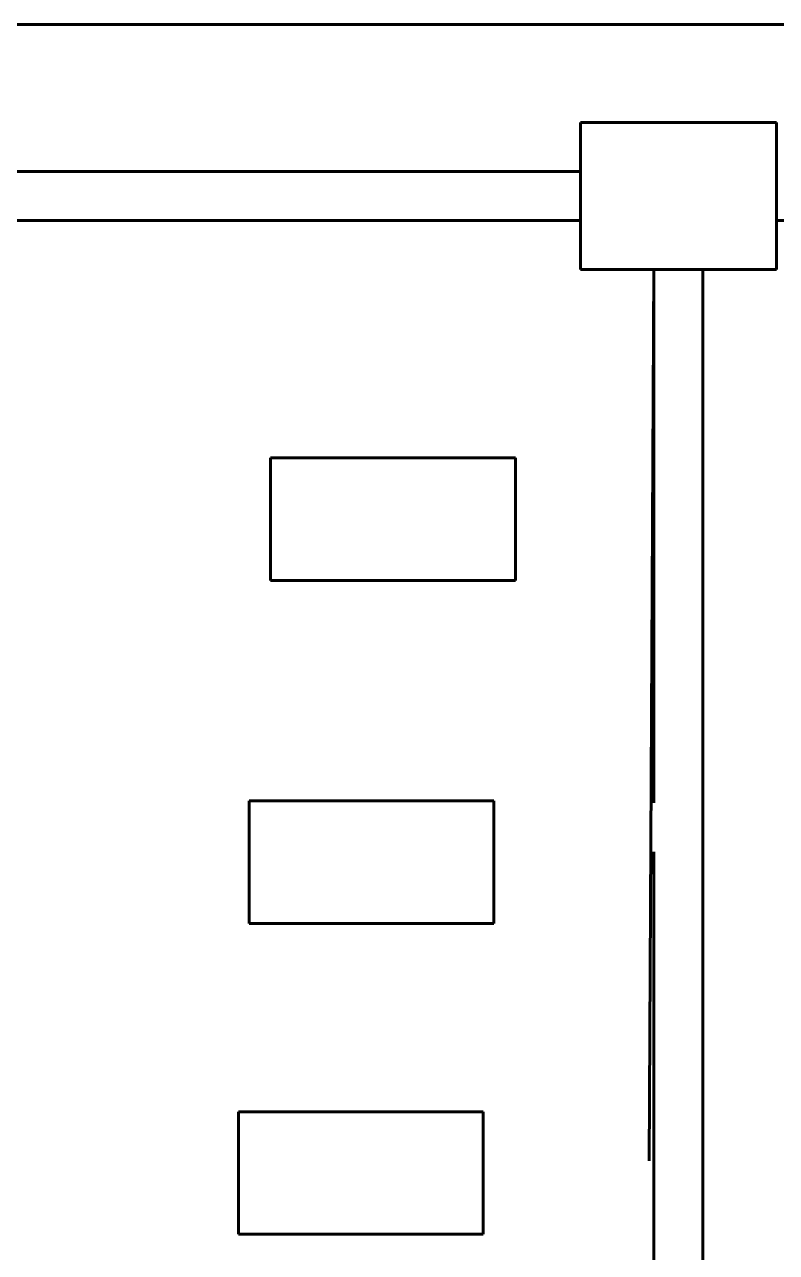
# Model space of a CAD drawing. Extents: x 0 to 297, y 0 to 292.
# Drawn here: x 92.97 to 100.64, y 101.99 to 114.52 of the extents above; entities that cross this region are included whole.
import ezdxf

# ---------------------------------------------------------------- set-up
doc = ezdxf.new("R2010")
doc.units = 0
doc.header["$MEASUREMENT"] = 0
doc.linetypes.add('K5LT_BASIC', pattern=[0])
doc.layers.add('Системный слой', color=7, linetype='Continuous')

# ---------------------------------------------------------------- blocks, each defined once
blk = doc.blocks.new('*U')
at = {"layer": 'Системный слой', "linetype": 'K5LT_BASIC', "lineweight": 60}
for p, q in [((100.642, 113.519), (98.642, 113.519)), ((98.642, 113.519), (98.642, 112.019)), ((100.642, 112.019), (100.642, 113.519)), ((98.642, 112.019), (100.642, 112.019)), ((97.978, 110.098), (95.478, 110.098)), ((95.478, 110.098), (95.478, 108.848)), ((97.978, 108.848), (97.978, 110.098)), ((95.478, 108.848), (97.978, 108.848)), ((97.759, 106.598), (95.259, 106.598)), ((95.259, 106.598), (95.259, 105.348)), ((97.759, 105.348), (97.759, 106.598)), ((95.259, 105.348), (97.759, 105.348)), ((97.65, 103.426), (95.15, 103.426)), ((95.15, 103.426), (95.15, 102.176)), ((97.65, 102.176), (97.65, 103.426)), ((95.15, 102.176), (97.65, 102.176))]:
    blk.add_line(p, q, dxfattribs=at)

msp = doc.modelspace()

# ---------------------------------------------------------------- linework, layer by layer
at = {"layer": 'Системный слой', "linetype": 'K5LT_BASIC', "lineweight": 60}
for p, q in [((114.642, 114.519), (69.142, 114.519)), ((100.642, 113.519), (98.642, 113.519)), ((98.642, 112.019), (98.642, 113.519)), ((98.642, 113.519), (98.642, 112.019)), ((98.642, 113.519), (100.642, 113.519)), ((100.642, 113.519), (100.642, 112.019)), ((100.642, 113.519), (100.642, 112.019)), ((92.642, 113.019), (98.642, 113.019)), ((98.642, 112.519), (92.642, 112.519)), ((106.642, 112.519), (100.642, 112.519)), ((100.642, 112.019), (98.642, 112.019)), ((98.642, 112.019), (100.642, 112.019)), ((98.642, 112.019), (100.642, 112.019)), ((99.892, 112.019), (99.142, 112.019)), ((99.391, 112.019), (99.342, 102.926)), ((99.391, 112.019), (99.391, 106.578)), ((99.892, 112.019), (99.892, 100.519)), ((100.142, 112.019), (100.642, 112.019)), ((99.391, 106.078), (99.391, 100.519))]:
    msp.add_line(p, q, dxfattribs=at)

# ---------------------------------------------------------------- block references
at = {"layer": 'Системный слой'}
msp.add_blockref('*U', (0, 0), dxfattribs=at)
msp.add_blockref('*U', (0, 0), dxfattribs=at)
msp.add_blockref('*U', (0, 0), dxfattribs=at)
msp.add_blockref('*U', (0, 0), dxfattribs=at)
msp.add_blockref('*U', (0, 0), dxfattribs=at)
msp.add_blockref('*U', (0, 0), dxfattribs=at)
msp.add_blockref('*U', (0, 0), dxfattribs=at)
msp.add_blockref('*U', (0, 0), dxfattribs=at)
msp.add_blockref('*U', (0, 0), dxfattribs=at)
msp.add_blockref('*U', (0, 0), dxfattribs=at)
msp.add_blockref('*U', (0, 0), dxfattribs=at)
msp.add_blockref('*U', (0, 0), dxfattribs=at)
msp.add_blockref('*U', (0, 0), dxfattribs=at)
msp.add_blockref('*U', (0, 0), dxfattribs=at)
msp.add_blockref('*U', (0, 0), dxfattribs=at)
msp.add_blockref('*U', (0, 0), dxfattribs=at)
msp.add_blockref('*U', (0, 0), dxfattribs=at)
msp.add_blockref('*U', (0, 0), dxfattribs=at)
msp.add_blockref('*U', (0, 0), dxfattribs=at)
msp.add_blockref('*U', (0, 0), dxfattribs=at)
msp.add_blockref('*U', (0, 0), dxfattribs=at)
msp.add_blockref('*U', (0, 0), dxfattribs=at)
msp.add_blockref('*U', (0, 0), dxfattribs=at)
msp.add_blockref('*U', (0, 0), dxfattribs=at)
msp.add_blockref('*U', (0, 0), dxfattribs=at)
msp.add_blockref('*U', (0, 0), dxfattribs=at)
msp.add_blockref('*U', (0, 0), dxfattribs=at)
msp.add_blockref('*U', (0, 0), dxfattribs=at)
msp.add_blockref('*U', (0, 0), dxfattribs=at)
msp.add_blockref('*U', (0, 0), dxfattribs=at)
msp.add_blockref('*U', (0, 0), dxfattribs=at)
msp.add_blockref('*U', (0, 0), dxfattribs=at)
msp.add_blockref('*U', (0, 0), dxfattribs=at)
msp.add_blockref('*U', (0, 0), dxfattribs=at)
msp.add_blockref('*U', (0, 0), dxfattribs=at)
msp.add_blockref('*U', (0, 0), dxfattribs=at)
msp.add_blockref('*U', (0, 0), dxfattribs=at)
msp.add_blockref('*U', (0, 0), dxfattribs=at)
msp.add_blockref('*U', (0, 0), dxfattribs=at)
msp.add_blockref('*U', (0, 0), dxfattribs=at)
msp.add_blockref('*U', (0, 0), dxfattribs=at)
msp.add_blockref('*U', (0, 0), dxfattribs=at)
msp.add_blockref('*U', (0, 0), dxfattribs=at)
msp.add_blockref('*U', (0, 0), dxfattribs=at)
msp.add_blockref('*U', (0, 0), dxfattribs=at)
msp.add_blockref('*U', (0, 0), dxfattribs=at)
msp.add_blockref('*U', (0, 0), dxfattribs=at)
msp.add_blockref('*U', (0, 0), dxfattribs=at)
msp.add_blockref('*U', (0, 0), dxfattribs=at)
msp.add_blockref('*U', (0, 0), dxfattribs=at)
msp.add_blockref('*U', (0, 0), dxfattribs=at)
msp.add_blockref('*U', (0, 0), dxfattribs=at)
msp.add_blockref('*U', (0, 0), dxfattribs=at)
msp.add_blockref('*U', (0, 0), dxfattribs=at)
msp.add_blockref('*U', (0, 0), dxfattribs=at)
msp.add_blockref('*U', (0, 0), dxfattribs=at)
msp.add_blockref('*U', (0, 0), dxfattribs=at)
msp.add_blockref('*U', (0, 0), dxfattribs=at)
msp.add_blockref('*U', (0, 0), dxfattribs=at)
msp.add_blockref('*U', (0, 0), dxfattribs=at)
msp.add_blockref('*U', (0, 0), dxfattribs=at)
msp.add_blockref('*U', (0, 0), dxfattribs=at)
msp.add_blockref('*U', (0, 0), dxfattribs=at)
msp.add_blockref('*U', (0, 0), dxfattribs=at)
msp.add_blockref('*U', (0, 0), dxfattribs=at)
msp.add_blockref('*U', (0, 0), dxfattribs=at)
msp.add_blockref('*U', (0, 0), dxfattribs=at)
msp.add_blockref('*U', (0, 0), dxfattribs=at)
msp.add_blockref('*U', (0, 0), dxfattribs=at)
msp.add_blockref('*U', (0, 0), dxfattribs=at)
msp.add_blockref('*U', (0, 0), dxfattribs=at)
msp.add_blockref('*U', (0, 0), dxfattribs=at)
msp.add_blockref('*U', (0, 0), dxfattribs=at)
msp.add_blockref('*U', (0, 0), dxfattribs=at)
msp.add_blockref('*U', (0, 0), dxfattribs=at)
msp.add_blockref('*U', (0, 0), dxfattribs=at)
msp.add_blockref('*U', (0, 0), dxfattribs=at)
msp.add_blockref('*U', (0, 0), dxfattribs=at)
msp.add_blockref('*U', (0, 0), dxfattribs=at)
msp.add_blockref('*U', (0, 0), dxfattribs=at)
msp.add_blockref('*U', (0, 0), dxfattribs=at)
msp.add_blockref('*U', (0, 0), dxfattribs=at)
msp.add_blockref('*U', (0, 0), dxfattribs=at)
msp.add_blockref('*U', (0, 0), dxfattribs=at)
msp.add_blockref('*U', (0, 0), dxfattribs=at)
msp.add_blockref('*U', (0, 0), dxfattribs=at)
msp.add_blockref('*U', (0, 0), dxfattribs=at)
msp.add_blockref('*U', (0, 0), dxfattribs=at)
msp.add_blockref('*U', (0, 0), dxfattribs=at)
msp.add_blockref('*U', (0, 0), dxfattribs=at)
msp.add_blockref('*U', (0, 0), dxfattribs=at)
msp.add_blockref('*U', (0, 0), dxfattribs=at)
msp.add_blockref('*U', (0, 0), dxfattribs=at)
msp.add_blockref('*U', (0, 0), dxfattribs=at)
msp.add_blockref('*U', (0, 0), dxfattribs=at)
msp.add_blockref('*U', (0, 0), dxfattribs=at)
msp.add_blockref('*U', (0, 0), dxfattribs=at)
msp.add_blockref('*U', (0, 0), dxfattribs=at)
msp.add_blockref('*U', (0, 0), dxfattribs=at)
msp.add_blockref('*U', (0, 0), dxfattribs=at)
msp.add_blockref('*U', (0, 0), dxfattribs=at)
msp.add_blockref('*U', (0, 0), dxfattribs=at)
msp.add_blockref('*U', (0, 0), dxfattribs=at)
msp.add_blockref('*U', (0, 0), dxfattribs=at)
msp.add_blockref('*U', (0, 0), dxfattribs=at)
msp.add_blockref('*U', (0, 0), dxfattribs=at)
msp.add_blockref('*U', (0, 0), dxfattribs=at)
msp.add_blockref('*U', (0, 0), dxfattribs=at)
msp.add_blockref('*U', (0, 0), dxfattribs=at)
msp.add_blockref('*U', (0, 0), dxfattribs=at)
msp.add_blockref('*U', (0, 0), dxfattribs=at)
msp.add_blockref('*U', (0, 0), dxfattribs=at)
msp.add_blockref('*U', (0, 0), dxfattribs=at)
msp.add_blockref('*U', (0, 0), dxfattribs=at)
msp.add_blockref('*U', (0, 0), dxfattribs=at)
msp.add_blockref('*U', (0, 0), dxfattribs=at)
msp.add_blockref('*U', (0, 0), dxfattribs=at)
msp.add_blockref('*U', (0, 0), dxfattribs=at)
msp.add_blockref('*U', (0, 0), dxfattribs=at)
msp.add_blockref('*U', (0, 0), dxfattribs=at)
msp.add_blockref('*U', (0, 0), dxfattribs=at)
msp.add_blockref('*U', (0, 0), dxfattribs=at)
msp.add_blockref('*U', (0, 0), dxfattribs=at)
msp.add_blockref('*U', (0, 0), dxfattribs=at)
msp.add_blockref('*U', (0, 0), dxfattribs=at)
msp.add_blockref('*U', (0, 0), dxfattribs=at)
msp.add_blockref('*U', (0, 0), dxfattribs=at)
msp.add_blockref('*U', (0, 0), dxfattribs=at)
msp.add_blockref('*U', (0, 0), dxfattribs=at)
msp.add_blockref('*U', (0, 0), dxfattribs=at)
msp.add_blockref('*U', (0, 0), dxfattribs=at)
msp.add_blockref('*U', (0, 0), dxfattribs=at)
msp.add_blockref('*U', (0, 0), dxfattribs=at)
msp.add_blockref('*U', (0, 0), dxfattribs=at)
msp.add_blockref('*U', (0, 0), dxfattribs=at)
msp.add_blockref('*U', (0, 0), dxfattribs=at)
msp.add_blockref('*U', (0, 0), dxfattribs=at)
msp.add_blockref('*U', (0, 0), dxfattribs=at)
msp.add_blockref('*U', (0, 0), dxfattribs=at)
msp.add_blockref('*U', (0, 0), dxfattribs=at)
msp.add_blockref('*U', (0, 0), dxfattribs=at)
msp.add_blockref('*U', (0, 0), dxfattribs=at)
msp.add_blockref('*U', (0, 0), dxfattribs=at)
msp.add_blockref('*U', (0, 0), dxfattribs=at)
msp.add_blockref('*U', (0, 0), dxfattribs=at)
msp.add_blockref('*U', (0, 0), dxfattribs=at)
msp.add_blockref('*U', (0, 0), dxfattribs=at)
msp.add_blockref('*U', (0, 0), dxfattribs=at)
msp.add_blockref('*U', (0, 0), dxfattribs=at)
msp.add_blockref('*U', (0, 0), dxfattribs=at)
msp.add_blockref('*U', (0, 0), dxfattribs=at)
msp.add_blockref('*U', (0, 0), dxfattribs=at)
msp.add_blockref('*U', (0, 0), dxfattribs=at)
msp.add_blockref('*U', (0, 0), dxfattribs=at)
msp.add_blockref('*U', (0, 0), dxfattribs=at)
msp.add_blockref('*U', (0, 0), dxfattribs=at)
msp.add_blockref('*U', (0, 0), dxfattribs=at)
msp.add_blockref('*U', (0, 0), dxfattribs=at)
msp.add_blockref('*U', (0, 0), dxfattribs=at)
msp.add_blockref('*U', (0, 0), dxfattribs=at)
msp.add_blockref('*U', (0, 0), dxfattribs=at)
msp.add_blockref('*U', (0, 0), dxfattribs=at)
msp.add_blockref('*U', (0, 0), dxfattribs=at)
msp.add_blockref('*U', (0, 0), dxfattribs=at)
msp.add_blockref('*U', (0, 0), dxfattribs=at)
msp.add_blockref('*U', (0, 0), dxfattribs=at)
msp.add_blockref('*U', (0, 0), dxfattribs=at)
msp.add_blockref('*U', (0, 0), dxfattribs=at)
msp.add_blockref('*U', (0, 0), dxfattribs=at)
msp.add_blockref('*U', (0, 0), dxfattribs=at)
msp.add_blockref('*U', (0, 0), dxfattribs=at)
msp.add_blockref('*U', (0, 0), dxfattribs=at)
msp.add_blockref('*U', (0, 0), dxfattribs=at)
msp.add_blockref('*U', (0, 0), dxfattribs=at)
msp.add_blockref('*U', (0, 0), dxfattribs=at)
msp.add_blockref('*U', (0, 0), dxfattribs=at)
msp.add_blockref('*U', (0, 0), dxfattribs=at)
msp.add_blockref('*U', (0, 0), dxfattribs=at)
msp.add_blockref('*U', (0, 0), dxfattribs=at)
msp.add_blockref('*U', (0, 0), dxfattribs=at)
msp.add_blockref('*U', (0, 0), dxfattribs=at)
msp.add_blockref('*U', (0, 0), dxfattribs=at)
msp.add_blockref('*U', (0, 0), dxfattribs=at)
msp.add_blockref('*U', (0, 0), dxfattribs=at)
msp.add_blockref('*U', (0, 0), dxfattribs=at)
msp.add_blockref('*U', (0, 0), dxfattribs=at)
msp.add_blockref('*U', (0, 0), dxfattribs=at)
msp.add_blockref('*U', (0, 0), dxfattribs=at)
msp.add_blockref('*U', (0, 0), dxfattribs=at)
msp.add_blockref('*U', (0, 0), dxfattribs=at)
msp.add_blockref('*U', (0, 0), dxfattribs=at)
msp.add_blockref('*U', (0, 0), dxfattribs=at)
msp.add_blockref('*U', (0, 0), dxfattribs=at)
msp.add_blockref('*U', (0, 0), dxfattribs=at)
msp.add_blockref('*U', (0, 0), dxfattribs=at)
msp.add_blockref('*U', (0, 0), dxfattribs=at)
msp.add_blockref('*U', (0, 0), dxfattribs=at)
msp.add_blockref('*U', (0, 0), dxfattribs=at)
msp.add_blockref('*U', (0, 0), dxfattribs=at)
msp.add_blockref('*U', (0, 0), dxfattribs=at)
msp.add_blockref('*U', (0, 0), dxfattribs=at)
msp.add_blockref('*U', (0, 0), dxfattribs=at)
msp.add_blockref('*U', (0, 0), dxfattribs=at)
msp.add_blockref('*U', (0, 0), dxfattribs=at)
msp.add_blockref('*U', (0, 0), dxfattribs=at)
msp.add_blockref('*U', (0, 0), dxfattribs=at)
msp.add_blockref('*U', (0, 0), dxfattribs=at)
msp.add_blockref('*U', (0, 0), dxfattribs=at)
msp.add_blockref('*U', (0, 0), dxfattribs=at)
msp.add_blockref('*U', (0, 0), dxfattribs=at)
msp.add_blockref('*U', (0, 0), dxfattribs=at)
msp.add_blockref('*U', (0, 0), dxfattribs=at)
msp.add_blockref('*U', (0, 0), dxfattribs=at)
msp.add_blockref('*U', (0, 0), dxfattribs=at)
msp.add_blockref('*U', (0, 0), dxfattribs=at)
msp.add_blockref('*U', (0, 0), dxfattribs=at)
msp.add_blockref('*U', (0, 0), dxfattribs=at)
msp.add_blockref('*U', (0, 0), dxfattribs=at)
msp.add_blockref('*U', (0, 0), dxfattribs=at)
msp.add_blockref('*U', (0, 0), dxfattribs=at)
msp.add_blockref('*U', (0, 0), dxfattribs=at)
msp.add_blockref('*U', (0, 0), dxfattribs=at)
msp.add_blockref('*U', (0, 0), dxfattribs=at)
msp.add_blockref('*U', (0, 0), dxfattribs=at)
msp.add_blockref('*U', (0, 0), dxfattribs=at)
msp.add_blockref('*U', (0, 0), dxfattribs=at)
msp.add_blockref('*U', (0, 0), dxfattribs=at)
msp.add_blockref('*U', (0, 0), dxfattribs=at)
msp.add_blockref('*U', (0, 0), dxfattribs=at)
msp.add_blockref('*U', (0, 0), dxfattribs=at)
msp.add_blockref('*U', (0, 0), dxfattribs=at)
msp.add_blockref('*U', (0, 0), dxfattribs=at)
msp.add_blockref('*U', (0, 0), dxfattribs=at)
msp.add_blockref('*U', (0, 0), dxfattribs=at)
msp.add_blockref('*U', (0, 0), dxfattribs=at)
msp.add_blockref('*U', (0, 0), dxfattribs=at)
msp.add_blockref('*U', (0, 0), dxfattribs=at)
msp.add_blockref('*U', (0, 0), dxfattribs=at)
msp.add_blockref('*U', (0, 0), dxfattribs=at)
msp.add_blockref('*U', (0, 0), dxfattribs=at)
msp.add_blockref('*U', (0, 0), dxfattribs=at)
msp.add_blockref('*U', (0, 0), dxfattribs=at)
msp.add_blockref('*U', (0, 0), dxfattribs=at)
msp.add_blockref('*U', (0, 0), dxfattribs=at)
msp.add_blockref('*U', (0, 0), dxfattribs=at)
msp.add_blockref('*U', (0, 0), dxfattribs=at)
msp.add_blockref('*U', (0, 0), dxfattribs=at)
msp.add_blockref('*U', (0, 0), dxfattribs=at)
msp.add_blockref('*U', (0, 0), dxfattribs=at)
msp.add_blockref('*U', (0, 0), dxfattribs=at)
msp.add_blockref('*U', (0, 0), dxfattribs=at)
msp.add_blockref('*U', (0, 0), dxfattribs=at)
msp.add_blockref('*U', (0, 0), dxfattribs=at)
msp.add_blockref('*U', (0, 0), dxfattribs=at)
msp.add_blockref('*U', (0, 0), dxfattribs=at)
msp.add_blockref('*U', (0, 0), dxfattribs=at)
msp.add_blockref('*U', (0, 0), dxfattribs=at)
msp.add_blockref('*U', (0, 0), dxfattribs=at)
msp.add_blockref('*U', (0, 0), dxfattribs=at)
msp.add_blockref('*U', (0, 0), dxfattribs=at)
msp.add_blockref('*U', (0, 0), dxfattribs=at)
msp.add_blockref('*U', (0, 0), dxfattribs=at)
msp.add_blockref('*U', (0, 0), dxfattribs=at)
msp.add_blockref('*U', (0, 0), dxfattribs=at)
msp.add_blockref('*U', (0, 0), dxfattribs=at)
msp.add_blockref('*U', (0, 0), dxfattribs=at)
msp.add_blockref('*U', (0, 0), dxfattribs=at)
msp.add_blockref('*U', (0, 0), dxfattribs=at)
msp.add_blockref('*U', (0, 0), dxfattribs=at)
msp.add_blockref('*U', (0, 0), dxfattribs=at)
msp.add_blockref('*U', (0, 0), dxfattribs=at)
msp.add_blockref('*U', (0, 0), dxfattribs=at)
msp.add_blockref('*U', (0, 0), dxfattribs=at)
msp.add_blockref('*U', (0, 0), dxfattribs=at)
msp.add_blockref('*U', (0, 0), dxfattribs=at)
msp.add_blockref('*U', (0, 0), dxfattribs=at)
msp.add_blockref('*U', (0, 0), dxfattribs=at)
msp.add_blockref('*U', (0, 0), dxfattribs=at)
msp.add_blockref('*U', (0, 0), dxfattribs=at)
msp.add_blockref('*U', (0, 0), dxfattribs=at)
msp.add_blockref('*U', (0, 0), dxfattribs=at)
msp.add_blockref('*U', (0, 0), dxfattribs=at)
msp.add_blockref('*U', (0, 0), dxfattribs=at)
msp.add_blockref('*U', (0, 0), dxfattribs=at)
msp.add_blockref('*U', (0, 0), dxfattribs=at)
msp.add_blockref('*U', (0, 0), dxfattribs=at)
msp.add_blockref('*U', (0, 0), dxfattribs=at)
msp.add_blockref('*U', (0, 0), dxfattribs=at)
msp.add_blockref('*U', (0, 0), dxfattribs=at)
msp.add_blockref('*U', (0, 0), dxfattribs=at)
msp.add_blockref('*U', (0, 0), dxfattribs=at)
msp.add_blockref('*U', (0, 0), dxfattribs=at)
msp.add_blockref('*U', (0, 0), dxfattribs=at)
msp.add_blockref('*U', (0, 0), dxfattribs=at)
msp.add_blockref('*U', (0, 0), dxfattribs=at)
msp.add_blockref('*U', (0, 0), dxfattribs=at)
msp.add_blockref('*U', (0, 0), dxfattribs=at)
msp.add_blockref('*U', (0, 0), dxfattribs=at)
msp.add_blockref('*U', (0, 0), dxfattribs=at)
msp.add_blockref('*U', (0, 0), dxfattribs=at)
msp.add_blockref('*U', (0, 0), dxfattribs=at)
msp.add_blockref('*U', (0, 0), dxfattribs=at)
msp.add_blockref('*U', (0, 0), dxfattribs=at)
msp.add_blockref('*U', (0, 0), dxfattribs=at)
msp.add_blockref('*U', (0, 0), dxfattribs=at)
msp.add_blockref('*U', (0, 0), dxfattribs=at)
msp.add_blockref('*U', (0, 0), dxfattribs=at)
msp.add_blockref('*U', (0, 0), dxfattribs=at)
msp.add_blockref('*U', (0, 0), dxfattribs=at)
msp.add_blockref('*U', (0, 0), dxfattribs=at)
msp.add_blockref('*U', (0, 0), dxfattribs=at)
msp.add_blockref('*U', (0, 0), dxfattribs=at)
msp.add_blockref('*U', (0, 0), dxfattribs=at)
msp.add_blockref('*U', (0, 0), dxfattribs=at)
msp.add_blockref('*U', (0, 0), dxfattribs=at)
msp.add_blockref('*U', (0, 0), dxfattribs=at)
msp.add_blockref('*U', (0, 0), dxfattribs=at)
msp.add_blockref('*U', (0, 0), dxfattribs=at)
msp.add_blockref('*U', (0, 0), dxfattribs=at)
msp.add_blockref('*U', (0, 0), dxfattribs=at)
msp.add_blockref('*U', (0, 0), dxfattribs=at)
msp.add_blockref('*U', (0, 0), dxfattribs=at)
msp.add_blockref('*U', (0, 0), dxfattribs=at)
msp.add_blockref('*U', (0, 0), dxfattribs=at)
msp.add_blockref('*U', (0, 0), dxfattribs=at)
msp.add_blockref('*U', (0, 0), dxfattribs=at)
msp.add_blockref('*U', (0, 0), dxfattribs=at)
msp.add_blockref('*U', (0, 0), dxfattribs=at)
msp.add_blockref('*U', (0, 0), dxfattribs=at)
msp.add_blockref('*U', (0, 0), dxfattribs=at)
msp.add_blockref('*U', (0, 0), dxfattribs=at)
msp.add_blockref('*U', (0, 0), dxfattribs=at)
msp.add_blockref('*U', (0, 0), dxfattribs=at)
msp.add_blockref('*U', (0, 0), dxfattribs=at)
msp.add_blockref('*U', (0, 0), dxfattribs=at)
msp.add_blockref('*U', (0, 0), dxfattribs=at)
msp.add_blockref('*U', (0, 0), dxfattribs=at)
msp.add_blockref('*U', (0, 0), dxfattribs=at)
msp.add_blockref('*U', (0, 0), dxfattribs=at)
msp.add_blockref('*U', (0, 0), dxfattribs=at)
msp.add_blockref('*U', (0, 0), dxfattribs=at)
msp.add_blockref('*U', (0, 0), dxfattribs=at)
msp.add_blockref('*U', (0, 0), dxfattribs=at)
msp.add_blockref('*U', (0, 0), dxfattribs=at)
msp.add_blockref('*U', (0, 0), dxfattribs=at)
msp.add_blockref('*U', (0, 0), dxfattribs=at)
msp.add_blockref('*U', (0, 0), dxfattribs=at)
msp.add_blockref('*U', (0, 0), dxfattribs=at)
msp.add_blockref('*U', (0, 0), dxfattribs=at)
msp.add_blockref('*U', (0, 0), dxfattribs=at)
msp.add_blockref('*U', (0, 0), dxfattribs=at)
msp.add_blockref('*U', (0, 0), dxfattribs=at)
msp.add_blockref('*U', (0, 0), dxfattribs=at)
msp.add_blockref('*U', (0, 0), dxfattribs=at)
msp.add_blockref('*U', (0, 0), dxfattribs=at)
msp.add_blockref('*U', (0, 0), dxfattribs=at)
msp.add_blockref('*U', (0, 0), dxfattribs=at)
msp.add_blockref('*U', (0, 0), dxfattribs=at)
msp.add_blockref('*U', (0, 0), dxfattribs=at)
msp.add_blockref('*U', (0, 0), dxfattribs=at)
msp.add_blockref('*U', (0, 0), dxfattribs=at)
msp.add_blockref('*U', (0, 0), dxfattribs=at)
msp.add_blockref('*U', (0, 0), dxfattribs=at)
msp.add_blockref('*U', (0, 0), dxfattribs=at)

doc.saveas('drawing.dxf')
